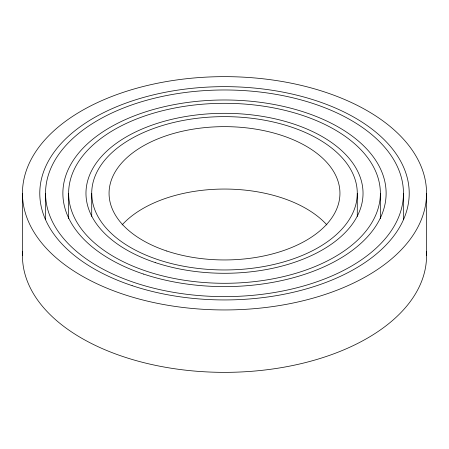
<?xml version="1.0" encoding="UTF-8"?>
<svg xmlns="http://www.w3.org/2000/svg" width="449" height="449" viewBox="0 0 449 449"><rect width="100%" height="100%" fill="white"/><g stroke="black" fill="none" stroke-linecap="round" stroke-linejoin="round"><path stroke-width="0.67" d="M426.55 193.3A202.05 116.65 0 0 1 123.475 294.32A202.05 116.65 0 0 1 123.475 92.275A202.05 116.65 0 0 1 426.55 193.3L426.55 255.7M403.46 193.3A178.96 103.321 0 0 1 135.02 282.775A178.96 103.321 0 0 1 135.02 103.82A178.96 103.321 0 0 1 403.46 193.3L403.46 219.241M380.37 193.3A155.87 89.991 0 0 1 146.565 271.235A155.87 89.991 0 0 1 146.565 115.365A155.87 89.991 0 0 1 380.37 193.3L380.37 218.54M357.281 193.3A132.781 76.661 0 0 1 158.11 259.69A132.781 76.661 0 0 1 158.11 126.91A132.781 76.661 0 0 1 357.281 193.3L357.281 216.435M91.719 193.3L91.719 216.435M68.63 193.3L68.63 218.54M45.54 193.3L45.54 219.241M22.45 193.3L22.45 255.7M122.094 224.932A115.444 66.654 0 0 1 224.5 189.051A115.444 66.654 0 0 1 326.906 224.932M426.421 251.541A202.05 116.65 0 0 1 224.5 372.356A202.05 116.65 0 0 1 22.579 251.541M166.775 251.019A115.444 66.654 0 0 0 339.944 193.3A115.444 66.654 0 0 0 166.775 135.576A115.444 66.654 0 0 0 166.775 251.019M155.231 262.564A138.533 79.984 0 0 0 363.033 193.3A138.533 79.984 0 0 0 155.231 124.031A138.533 79.984 0 0 0 155.231 262.564M143.686 274.109A161.623 93.313 0 0 0 386.123 193.3A161.623 93.313 0 0 0 143.686 112.486A161.623 93.313 0 0 0 143.686 274.109M132.141 285.654A184.713 106.643 0 0 0 409.213 193.3A184.713 106.643 0 0 0 132.141 100.941A184.713 106.643 0 0 0 132.141 285.654"/></g></svg>
